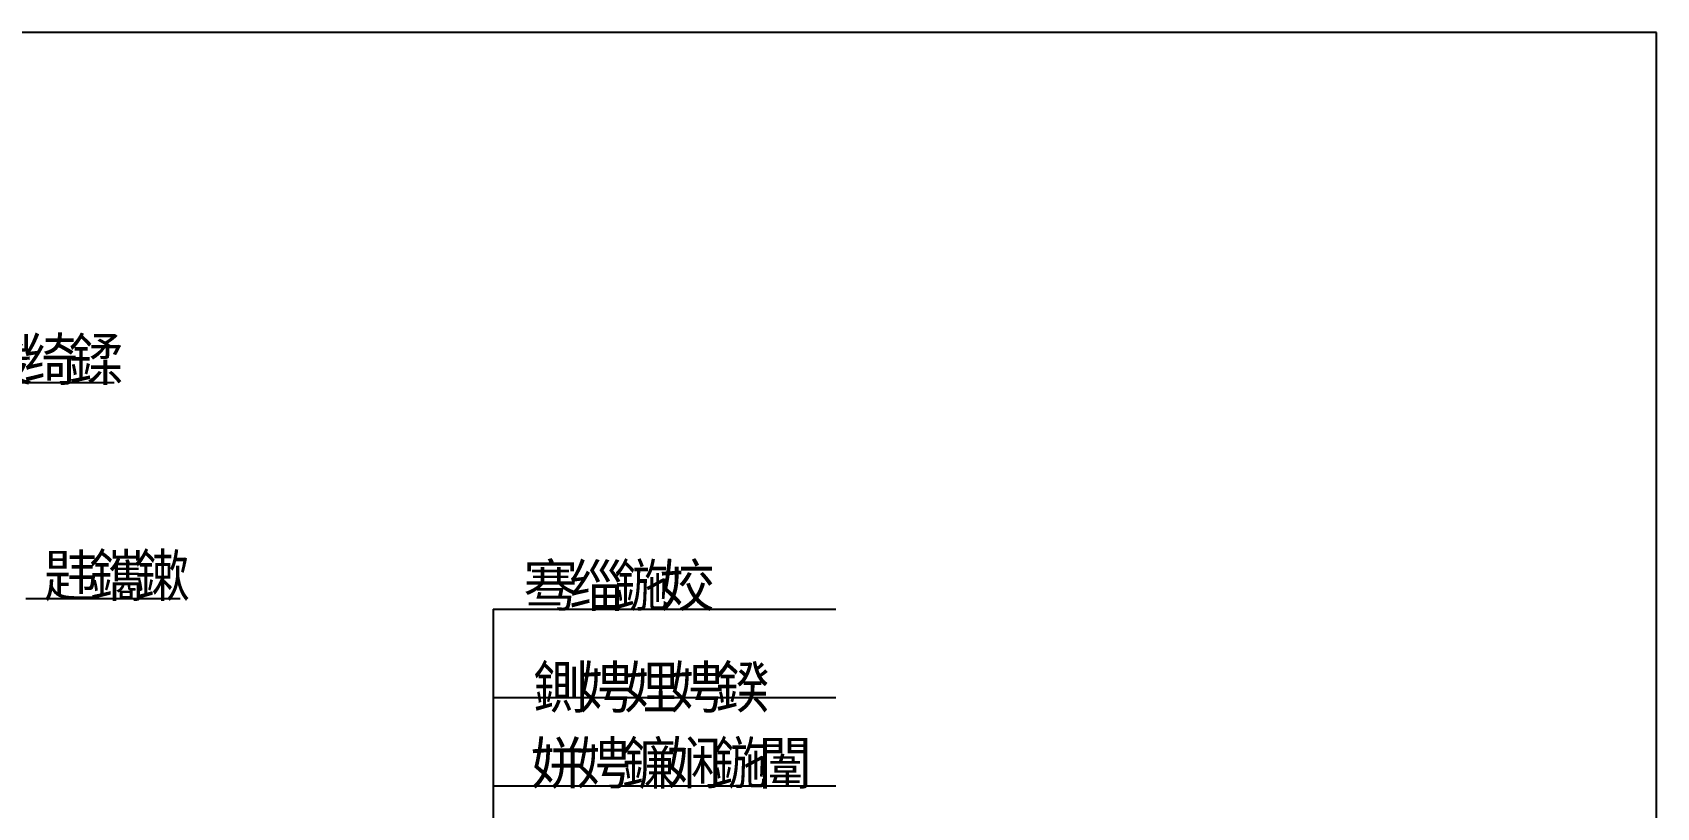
# Model space of a CAD drawing. Header units: metres. Extents: x 0 to 420, y 0 to 297.
# Drawn here: x 145.4 to 420, y 166 to 297 of the extents above; entities that cross this region are included whole.
import ezdxf

# ---------------------------------------------------------------- set-up
doc = ezdxf.new("R2010")
doc.units = ezdxf.units.M

msp = doc.modelspace()

# ---------------------------------------------------------------- linework, layer by layer
for p, q in [((420, 296.97), (0, 296.97)), ((420, 0), (420, 296.97)), ((133.13, 237.8), (159.2, 237.8)), ((144.25, 201.29), (170.32, 201.29)), ((223.26, 199.49), (223.26, 100.6)), ((223.26, 199.49), (281.19, 199.49)), ((223.26, 184.55), (281.19, 184.55)), ((223.26, 169.62), (281.19, 169.62))]:
    msp.add_line(p, q)

# ---------------------------------------------------------------- texts
for s, p in [('鍐', (136.15, 238.17)), ('绮', (143.83, 238.17)), ('鍒', (151.52, 238.17)), ('韪', (147.26, 201.65)), ('鑴', (154.95, 201.65)), ('鏉', (162.63, 201.65)), ('骞', (228.38, 199.97)), ('缁', (236.07, 199.97)), ('鍦', (243.75, 199.97)), ('姣', (251.44, 199.97)), ('鍘', (230.06, 182.77)), ('娉', (237.75, 182.77)), ('娌', (245.43, 182.77)), ('娉', (253.12, 182.77)), ('鍨', (260.8, 182.77)), ('姘', (229.62, 169.95)), ('娉', (237.31, 169.95)), ('鐮', (244.99, 169.95)), ('娴', (252.68, 169.95)), ('鍦', (260.36, 169.95)), ('闈', (268.05, 169.95))]:
    msp.add_text(s, height=7.07).set_placement(p)

doc.saveas('drawing.dxf')
